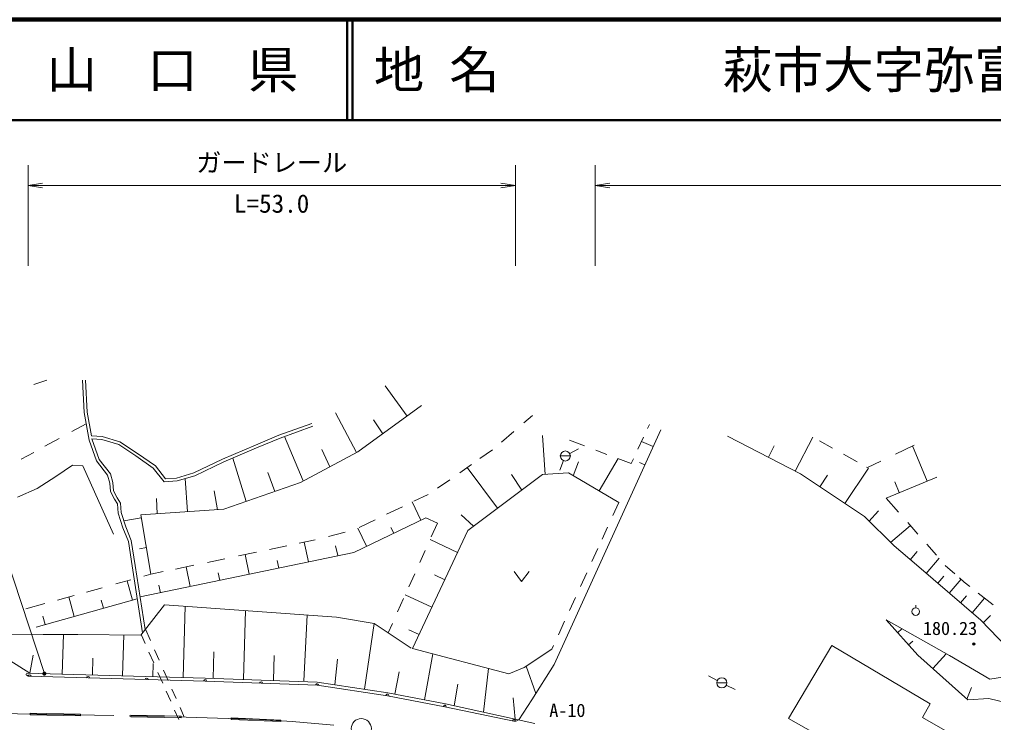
# Model space of a CAD drawing. Units: millimetres, scale not verified. Extents: x 40000 to 680000, y 20000 to 380000.
# Drawn here: x 335182 to 431940, y 310168 to 380000 of the extents above; entities that cross this region are included whole.
import ezdxf
from ezdxf.enums import TextEntityAlignment as Align

# ---------------------------------------------------------------- set-up
doc = ezdxf.new("R2010")
doc.units = ezdxf.units.MM
doc.header["$LTSCALE"] = 1000
doc.linetypes.add('CHAIN', pattern=[18.5, 12, -1.5, 3.5, -1.5])
for name, color, linetype, lineweight in [('M-BGD', 7, 'Continuous', 13), ('M-BMK', 2, 'CHAIN', 13), ('M-BMK-SRVR', 3, 'Continuous', 13), ('M-STR-STR3', 7, 'Continuous', 13), ('M-STR-STRC', 7, 'Continuous', 13), ('M-TTL', 2, 'Continuous', 140), ('M-TTL-LINE', 7, 'Continuous', 50)]:
    doc.layers.add(name, color=color, linetype=linetype, lineweight=lineweight)
doc.layers.add('M-TTL-TXT', color=7, linetype='Continuous')
doc.styles.add('ＭＳ ゴシック', font='')
doc.styles.get('ＭＳ ゴシック').set_extended_font_data('MS Gothic')

# ---------------------------------------------------------------- blocks, each defined once
blk = doc.blocks.new('open_arrow')
at = {"color": 0, "linetype": 'Continuous', "lineweight": -2}
blk.add_lwpolyline([(7.5, 1.25), (0, 0), (7.5, -1.25)], dxfattribs=at)
blk = doc.blocks.new('filled_dot')
at = {"color": 0, "linetype": 'Continuous', "lineweight": -2, "const_width": 1.25}
blk.add_lwpolyline([(-0.625, 0, 1), (0.625, 0, 1)], format="xyb", close=True, dxfattribs=at)

msp = doc.modelspace()

# ---------------------------------------------------------------- linework, layer by layer
at = {"layer": 'M-BGD'}
for p, q in [((336616, 343750), (337904, 344176)), ((341445, 344174), (341602, 340946)), ((341745, 344189), (341901, 340980)), ((371510, 343609), (373693, 340604)), ((368805, 337054), (375132, 341650)), ((341602, 340946), (342095, 338217)), ((341901, 340980), (342321, 338656)), ((366584, 340916), (368675, 336985)), ((385289, 339952), (386129, 340680)), ((340374, 339059), (341802, 339840)), ((360959, 338699), (364208, 339874)), ((370340, 340224), (371265, 338841)), ((397574, 339360), (397773, 339782)), ((342321, 338656), (343405, 338577)), ((358615, 337730), (360959, 338699)), ((361068, 338419), (364311, 339592)), ((383066, 338023), (384275, 339072)), ((387146, 338679), (387413, 334812)), ((388289, 315926), (398906, 339247)), ((337712, 337603), (339136, 338382)), ((342095, 338217), (342835, 336149)), ((342365, 338352), (343352, 338281)), ((342365, 338352), (343101, 336297)), ((343352, 338281), (345038, 337788)), ((343405, 338577), (345167, 338063)), ((345038, 337788), (346734, 336652)), ((345167, 338063), (346903, 336900)), ((355365, 336323), (358615, 337730)), ((358732, 337454), (361068, 338419)), ((361493, 338573), (363379, 334167)), ((389803, 338218), (391314, 337646)), ((396610, 337308), (397174, 338509)), ((396981, 338098), (398143, 337569)), ((412768, 334871), (405530, 338617)), ((413990, 338524), (412241, 335144)), ((414649, 338155), (415954, 337425)), ((422202, 336827), (424069, 337727)), ((335361, 336317), (336601, 336995)), ((346903, 336900), (348686, 335667)), ((355489, 336050), (358732, 337454)), ((363099, 334018), (368805, 337054)), ((365213, 337299), (366027, 335576)), ((380928, 336377), (382165, 337241)), ((389845, 336875), (390726, 337343)), ((392441, 337220), (393541, 336803)), ((410164, 337659), (409576, 336523)), ((417025, 336825), (418403, 336054)), ((423897, 337644), (425339, 334148)), ((342835, 336149), (343939, 334746)), ((343101, 336297), (344211, 334886)), ((346734, 336652), (348477, 335446)), ((352487, 334962), (355365, 336323)), ((352595, 334681), (355489, 336050)), ((356366, 336430), (357709, 332133)), ((378922, 334975), (380100, 335798)), ((389223, 336187), (388861, 335247)), ((388908, 336644), (389908, 336642)), ((390724, 336065), (390188, 334687)), ((394664, 336378), (392773, 333165)), ((394606, 336400), (395945, 335894)), ((395945, 335894), (396163, 336358)), ((396775, 335994), (397314, 335749)), ((419421, 335484), (420759, 336130)), ((338801, 334611), (340444, 335715)), ((340444, 335715), (341470, 335673)), ((341470, 335673), (344507, 328867)), ((344211, 334886), (344471, 334002)), ((348477, 335446), (349540, 334080)), ((348686, 335667), (349680, 334389)), ((350793, 334456), (352487, 334962)), ((359854, 334998), (360541, 333124)), ((379662, 335492), (382679, 331459)), ((387133, 334793), (379710, 329237)), ((384068, 334805), (385081, 333257)), ((389706, 334970), (387133, 334793)), ((394720, 332019), (389706, 334970)), ((419125, 330635), (412768, 334871)), ((419516, 335431), (417183, 331929)), ((419311, 335546), (419421, 335484)), ((336937, 333419), (338801, 334611)), ((343939, 334746), (344174, 333947)), ((344174, 333947), (344240, 333099)), ((344471, 334002), (344534, 333183)), ((349540, 334080), (350846, 334159)), ((349680, 334389), (350793, 334456)), ((350846, 334159), (352595, 334681)), ((351648, 334398), (351868, 331109)), ((355469, 331350), (363099, 334018)), ((376717, 333434), (377925, 334278)), ((415450, 334739), (414686, 333593)), ((421263, 332468), (426300, 334544)), ((422129, 334063), (422565, 333005)), ((334985, 332537), (336937, 333419)), ((344240, 333099), (344632, 332346)), ((344534, 333183), (344893, 332495)), ((354522, 333165), (354861, 331309)), ((344632, 332346), (344924, 331876)), ((344893, 332495), (345219, 331971)), ((345219, 331971), (345282, 331021)), ((348802, 332425), (348875, 330909)), ((374198, 332079), (375064, 330276)), ((374356, 332155), (375768, 332833)), ((394127, 330720), (394720, 332019)), ((421263, 332468), (422506, 331062)), ((344924, 331876), (344985, 330964)), ((344985, 330964), (345455, 329510)), ((345282, 331021), (345737, 329612)), ((347233, 330800), (355469, 331350)), ((371634, 330848), (373215, 331607)), ((420512, 331207), (419538, 330146)), ((345546, 330203), (347284, 330500)), ((348239, 324905), (347233, 330800)), ((368388, 327070), (375537, 330504)), ((368936, 329553), (370510, 330308)), ((375537, 330504), (376712, 329974)), ((376712, 329974), (376093, 328599)), ((379060, 330783), (380278, 329662)), ((422057, 327727), (419125, 330635)), ((423423, 330025), (424436, 328879)), ((345455, 329510), (345999, 328156)), ((345737, 329612), (346290, 328236)), ((365888, 328642), (367549, 329092)), ((368789, 329482), (369655, 327679)), ((372086, 329547), (372359, 328978)), ((379710, 329237), (374240, 317506)), ((393064, 328391), (393604, 329574)), ((423688, 329725), (421719, 328062)), ((345999, 328156), (346381, 325734)), ((346290, 328236), (346677, 325780)), ((362974, 327983), (364547, 328311)), ((363471, 328087), (363880, 326129)), ((375973, 328332), (378696, 327062)), ((347105, 327426), (347789, 327543)), ((347158, 322636), (368388, 327070)), ((356930, 326720), (358725, 327095)), ((360015, 327365), (361737, 327724)), ((366589, 327703), (366816, 326742)), ((375489, 327257), (374958, 326078)), ((392050, 326171), (392629, 327439)), ((422057, 327727), (424275, 325817)), ((424362, 327148), (423668, 326338)), ((425312, 327889), (426292, 326780)), ((353852, 326077), (355577, 326438)), ((357597, 326860), (358006, 324902)), ((360786, 326269), (360943, 325515)), ((425254, 324978), (426549, 326489)), ((346381, 325734), (347398, 319075)), ((346677, 325780), (347652, 319399)), ((348239, 324905), (349450, 325158)), ((350693, 325417), (352492, 325793)), ((351724, 325633), (352133, 323675)), ((384310, 325169), (385060, 324169)), ((385060, 324169), (385810, 325169)), ((430669, 320335), (424275, 325817)), ((428105, 324935), (427149, 325781)), ((344767, 323939), (346228, 324346)), ((345868, 324245), (346404, 322318)), ((347548, 324713), (348239, 324905)), ((354912, 325042), (355070, 324289)), ((374439, 324926), (373858, 323637)), ((376398, 324823), (377428, 324343)), ((390907, 323668), (391528, 325028)), ((426392, 324002), (426989, 324698)), ((427531, 323026), (428710, 324400)), ((429031, 324115), (428569, 324524)), ((341847, 323127), (343382, 323554)), ((349039, 323815), (349196, 323062)), ((429583, 323683), (429031, 324115)), ((336826, 319654), (346882, 322451)), ((338946, 322320), (340630, 322788)), ((340087, 322637), (340623, 320710)), ((343287, 322329), (343513, 321514)), ((373339, 322484), (372747, 321169)), ((373509, 322860), (376160, 321624)), ((389826, 321299), (390419, 322600)), ((428670, 322049), (429272, 322752)), ((429809, 321073), (431056, 322528)), ((431906, 321862), (430413, 323033)), ((335816, 321449), (337717, 321978)), ((347229, 318859), (349585, 321867)), ((349585, 321867), (366689, 320631)), ((351628, 321720), (351428, 314636)), ((357618, 321286), (357425, 314467)), ((424218, 321562), (424218, 321812)), ((337506, 320721), (337733, 319906)), ((363747, 320843), (363423, 314297)), ((366689, 320631), (370401, 319996)), ((424434, 316856), (421281, 320352)), ((427555, 316817), (421281, 320352)), ((430669, 320335), (435715, 315106)), ((430924, 320071), (431631, 320786)), ((347694, 319453), (348198, 318311)), ((370401, 319996), (369440, 313473)), ((370401, 319996), (374106, 317570)), ((372222, 320004), (371805, 319076)), ((373863, 319385), (374893, 318905)), ((388724, 318886), (389338, 320231)), ((422417, 319092), (422840, 319474)), ((334377, 318933), (337549, 318915)), ((337549, 318915), (340966, 318895)), ((339544, 318904), (339433, 314975)), ((340966, 318895), (347229, 318859)), ((345545, 318869), (345430, 314805)), ((347300, 318859), (347667, 318028)), ((348602, 317394), (349063, 316349)), ((374240, 317506), (383780, 314990)), ((385313, 315629), (388073, 317460)), ((388073, 317460), (388229, 317803)), ((411580, 310575), (415886, 317829)), ((415886, 317829), (425637, 312040)), ((423505, 317885), (423919, 318259)), ((333199, 316964), (336215, 315065)), ((336528, 316873), (336226, 315059)), ((342479, 316562), (342431, 314890)), ((348045, 317170), (348518, 316098)), ((354501, 317181), (354427, 314551)), ((360494, 316837), (360424, 314382)), ((366762, 316470), (366524, 313902)), ((376251, 316976), (375414, 312428)), ((429384, 312418), (424434, 316856)), ((425915, 315528), (427234, 316998)), ((431575, 314474), (427555, 316817)), ((348466, 316043), (348429, 314721)), ((381776, 315518), (381291, 311194)), ((383780, 314990), (385313, 315629)), ((385523, 315769), (386471, 313061)), ((386065, 312421), (388289, 315926)), ((335844, 315076), (353643, 314573)), ((353633, 314274), (336178, 314766)), ((348941, 315139), (349411, 314073)), ((349502, 315355), (349947, 314345)), ((353643, 314573), (364767, 314161)), ((372895, 315210), (372468, 312995)), ((404503, 314341), (403624, 314813)), ((435715, 315106), (431575, 314474)), ((350321, 313497), (350740, 312547)), ((364739, 313862), (353633, 314274)), ((371733, 312832), (364739, 313862)), ((364767, 314161), (371783, 313127)), ((378735, 313968), (378377, 311834)), ((404447, 314111), (405447, 314108)), ((405392, 313889), (406280, 313447)), ((429302, 312491), (429766, 313652)), ((349764, 313272), (350204, 312276)), ((377434, 311733), (371733, 312832)), ((371783, 313127), (377500, 312026)), ((384223, 312628), (384424, 310506)), ((429384, 312418), (431471, 312565)), ((431471, 312565), (434511, 311810)), ((351136, 311648), (351551, 310709)), ((384299, 310314), (377434, 311733)), ((377500, 312026), (386379, 310077)), ((384798, 310424), (386065, 312421)), ((425637, 312040), (424869, 310681)), ((336251, 311086), (336248, 310936)), ((336248, 310936), (341248, 310840)), ((336251, 311086), (341250, 310990)), ((341250, 310990), (341248, 310840)), ((346250, 310893), (346247, 310743)), ((346247, 310743), (351239, 310647)), ((346250, 310893), (351242, 310797)), ((350593, 311393), (351004, 310462)), ((351242, 310797), (351239, 310647)), ((356208, 310633), (356202, 310483)), ((356208, 310633), (361155, 310410)), ((424869, 310681), (428307, 308723)), ((356202, 310483), (361146, 310260)), ((361155, 310410), (361146, 310260)), ((425065, 302972), (411580, 310575))]:
    msp.add_line(p, q, dxfattribs=at)
for centre, radius in [((389408, 336643), 500), ((424216, 321189), 375), ((429985, 317962), 125), ((429985, 317962), 100), ((429985, 317962), 75), ((429985, 317962), 50), ((429985, 317962), 25), ((404947, 314110), 500)]:
    msp.add_circle(centre, radius, dxfattribs=at)
for centre, radius, start, end in [((336192, 315266), 500, 223.38287, 268.38287), ((336178, 314766), 150, 358.38287, 178.38287), ((341997, 314602), 150, 358.38287, 178.38287), ((347815, 314438), 150, 358.38287, 178.38287), ((353633, 314274), 150, 357.879, 178.38287), ((359186, 314068), 150, 357.879, 177.879), ((364739, 313862), 150, 351.616, 177.879), ((371733, 312832), 150, 349.09824, 171.616), ((377434, 311733), 150, 345.37663, 169.09824), ((384299, 310314), 150, 345.37663, 165.37663), ((384426, 310797), 500, 255.37663, 300.37663)]:
    msp.add_arc(centre, radius, start, end, dxfattribs=at)
at = {"layer": 'M-BMK'}
for p, q in [((314068, 311438), (351739, 310713)), ((351739, 310713), (359032, 310460)), ((359032, 310460), (362284, 310268)), ((362284, 310268), (366403, 309918))]:
    msp.add_line(p, q, dxfattribs=at)
at = {"layer": 'M-BMK-SRVR'}
msp.add_circle((369137, 309561), 1000, dxfattribs=at)
at = {"layer": 'M-STR-STR3'}
for p, q in [((336031, 355516), (336031, 365516)), ((384448, 355516), (384448, 365516)), ((392363, 355516), (392363, 365516)), ((336031, 363516), (384448, 363516)), ((392363, 363516), (518875, 363516))]:
    msp.add_line(p, q, dxfattribs=at)
at = {"layer": 'M-STR-STRC'}
msp.add_line((337653, 315025), (327571, 345734), dxfattribs=at)
at = {"layer": 'M-TTL'}
msp.add_line((680000, 380000), (40000, 380000), dxfattribs=at)
at = {"layer": 'M-TTL-LINE'}
for p, q in [((367750, 380000), (367750, 370000)), ((368250, 380000), (368250, 370000)), ((40000, 370000), (680000, 370000))]:
    msp.add_line(p, q, dxfattribs=at)

# ---------------------------------------------------------------- block references
at = {"layer": 'M-STR-STR3', "xscale": 193, "yscale": 193}
for p in [(336031, 363516), (392363, 363516)]:
    msp.add_blockref('open_arrow', p, dxfattribs=at)
at = {"layer": 'M-STR-STR3', "xscale": 193, "yscale": 193, "rotation": 180}
msp.add_blockref('open_arrow', (384448, 363516), dxfattribs=at)
at = {"layer": 'M-STR-STRC', "xscale": 160, "yscale": 160, "rotation": 108.2}
msp.add_blockref('filled_dot', (337653, 315025), dxfattribs=at)

# ---------------------------------------------------------------- texts
at = {"layer": 'M-BGD', "style": 'ＭＳ ゴシック'}
msp.add_text('180.23', height=1320, dxfattribs=at).set_placement((424928, 318468), align=Align.BOTTOM_LEFT)
at = {"layer": 'M-BMK-SRVR', "style": 'ＭＳ ゴシック'}
msp.add_text('A-10', height=1320, dxfattribs=at).set_placement((387813, 310321), align=Align.BOTTOM_LEFT)
at = {"layer": 'M-STR-STR3', "style": 'ＭＳ ゴシック'}
for s, p in [('ガードレール', (352740, 364312)), ('L=53.0', (356490, 360254))]:
    msp.add_text(s, height=1833, dxfattribs=at).set_placement(p, align=Align.BOTTOM_LEFT)
at = {"layer": 'M-TTL-TXT', "style": 'ＭＳ ゴシック'}
for s, p in [('地 名', (370380, 375000)), ('萩市大字弥富下', (405024, 375000))]:
    msp.add_text(s, height=3666, dxfattribs=at).set_placement(p, align=Align.MIDDLE_LEFT)
msp.add_text('山\u3000口\u3000県', height=3666, dxfattribs=at).set_placement((350375, 375000), align=Align.MIDDLE_CENTER)

doc.saveas('drawing.dxf')
